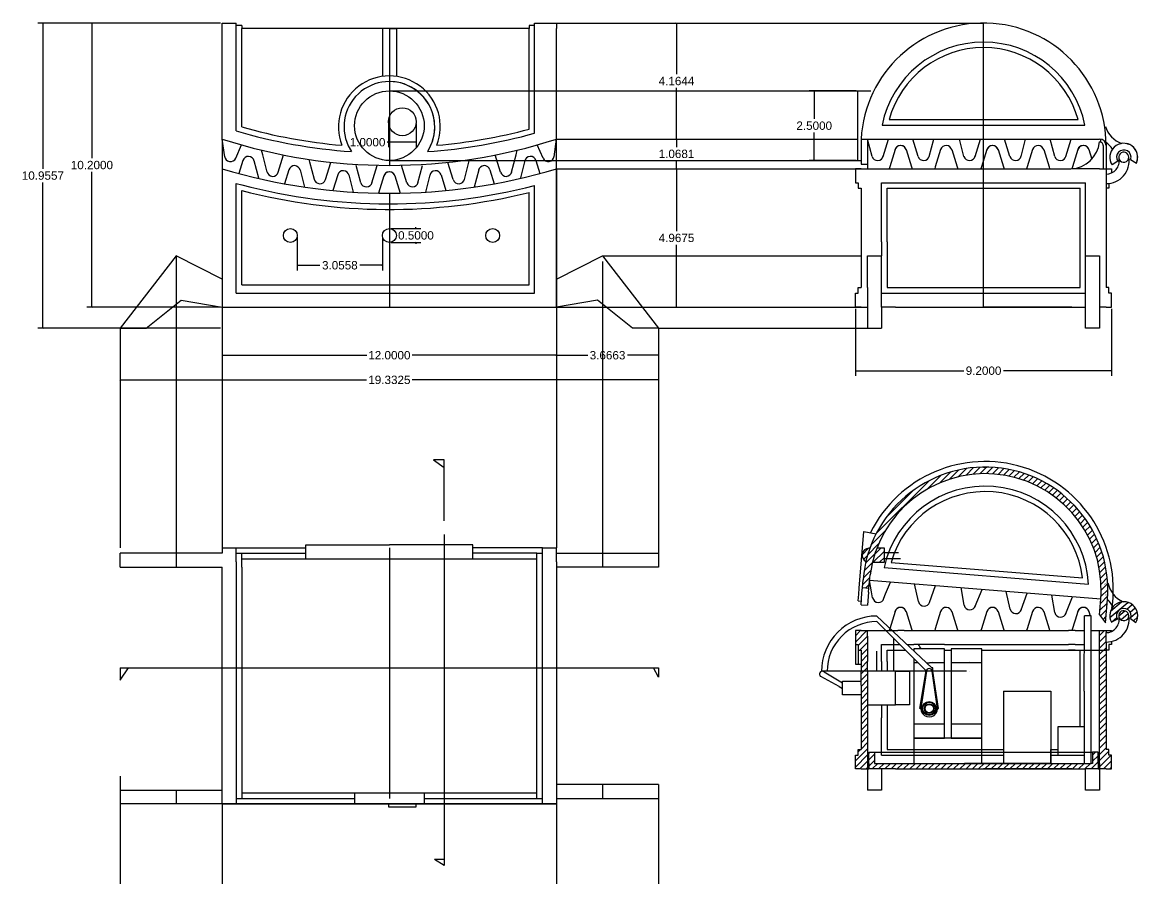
# Model space of a CAD drawing. Header units: millimetres. Extents: x 87 to 257, y -5 to 54.
# Drawn here: x 142.18 to 182.22, y 21.48 to 52.23 of the extents above; entities that cross this region are included whole.
import ezdxf

# ---------------------------------------------------------------- set-up
doc = ezdxf.new("R2010")
doc.units = ezdxf.units.MM
doc.layers.get('0').transparency = 0.1
for name, color, linetype in [('components', 10, 'Continuous'), ('Layer1', 151, 'Continuous'), ('scatola', 255, 'Continuous')]:
    doc.layers.add(name, color=color, linetype=linetype)
doc.layers.add('GND', color=251, linetype='Continuous', transparency=0.1)
doc.layers.add('sezione', color=90, linetype='Continuous', transparency=0.1)
doc.styles.get("Standard").update_dxf_attribs({"font": 'arial.ttf'})
doc.dimstyles.get("Standard").update_dxf_attribs({"dimtxt": 0.3, "dimasz": 0.05, "dimexe": 0.18, "dimexo": 0.0625, "dimgap": 0.09, "dimtad": 0, "dimtih": 1, "dimtoh": 1, "dimdec": 4, "dimzin": 0, "dimdsep": 46, "dimtxsty": 'Standard', "dimblk": 'ARCHTICK', "dimcen": 0.1, "dimadec": 0, "dimazin": 0, "dimtfac": 1, "dimtdec": 4, "dimtofl": 0, "dimtmove": 0, "dimatfit": 3, "dimldrblk": 'ARCHTICK', "dimfxl": 1, "dimtolj": 1, "dimtzin": 0, "dimarcsym": 0})

# ---------------------------------------------------------------- blocks, each defined once
blk = doc.blocks.new('_ArchTick')
at = {"color": 0, "linetype": 'ByBlock', "const_width": 0.15}
blk.add_lwpolyline([(-0.5, -0.5), (0.5, 0.5)], dxfattribs=at)
blk = doc.blocks.new('*D9')
at = {"layer": 'Defpoints', "color": 0, "transparency": 16777216}
for p in [(149.355, 42.003), (161.355, 42.003), (161.355, 40.274)]:
    blk.add_point(p, dxfattribs=at)
at = {"layer": 'GND', "color": 0, "lineweight": -2, "transparency": 16777216}
for p, q in [((149.355, 41.94), (149.355, 40.094)), ((161.355, 41.94), (161.355, 40.094)), ((149.355, 40.274), (154.541, 40.274)), ((161.355, 40.274), (156.17, 40.274))]:
    blk.add_line(p, q, dxfattribs=at)
at = {"layer": 'GND', "color": 0, "lineweight": -2, "transparency": 16777216, "xscale": 0.05, "yscale": 0.05, "zscale": 0.05, "rotation": 180}
blk.add_blockref('_ArchTick', (149.355, 40.274), dxfattribs=at)
at = {"layer": 'GND', "color": 0, "lineweight": -2, "transparency": 16777216, "xscale": 0.05, "yscale": 0.05, "zscale": 0.05}
blk.add_blockref('_ArchTick', (161.355, 40.274), dxfattribs=at)
at = {"layer": 'GND', "color": 0, "transparency": 16777216, "insert": (155.355, 40.274), "char_height": 0.3, "attachment_point": 5}
blk.add_mtext('\\A1;12.0000', dxfattribs=at)
blk = doc.blocks.new('*D10')
at = {"layer": 'Defpoints', "color": 0, "transparency": 16777216}
for p in [(145.689, 41.247), (165.021, 41.247), (165.021, 39.389)]:
    blk.add_point(p, dxfattribs=at)
at = {"layer": 'GND', "color": 0, "lineweight": -2, "transparency": 16777216}
for p, q in [((145.689, 41.185), (145.689, 39.209)), ((165.021, 41.185), (165.021, 39.209)), ((145.689, 39.389), (154.539, 39.389)), ((165.021, 39.389), (156.171, 39.389))]:
    blk.add_line(p, q, dxfattribs=at)
at = {"layer": 'GND', "color": 0, "lineweight": -2, "transparency": 16777216, "xscale": 0.05, "yscale": 0.05, "zscale": 0.05, "rotation": 180}
blk.add_blockref('_ArchTick', (145.689, 39.389), dxfattribs=at)
at = {"layer": 'GND', "color": 0, "lineweight": -2, "transparency": 16777216, "xscale": 0.05, "yscale": 0.05, "zscale": 0.05}
blk.add_blockref('_ArchTick', (165.021, 39.389), dxfattribs=at)
at = {"layer": 'GND', "color": 0, "transparency": 16777216, "insert": (155.355, 39.389), "char_height": 0.3, "attachment_point": 5}
blk.add_mtext('\\A1;19.3325', dxfattribs=at)
blk = doc.blocks.new('*D11')
at = {"layer": 'Defpoints', "color": 0, "transparency": 16777216}
for p in [(144.674, 52.203), (149.355, 52.203), (149.355, 42.003)]:
    blk.add_point(p, dxfattribs=at)
at = {"layer": 'GND', "color": 0, "lineweight": -2, "transparency": 16777216}
for p, q in [((149.293, 52.203), (144.494, 52.203)), ((144.674, 52.203), (144.674, 47.346)), ((144.674, 42.003), (144.674, 46.86)), ((149.293, 42.003), (144.494, 42.003))]:
    blk.add_line(p, q, dxfattribs=at)
at = {"layer": 'GND', "color": 0, "lineweight": -2, "transparency": 16777216, "xscale": 0.05, "yscale": 0.05, "zscale": 0.05}
for p, rotation in [((144.674, 52.203), 90), ((144.674, 42.003), 270)]:
    blk.add_blockref('_ArchTick', p, dxfattribs=dict(at, rotation=rotation))
at = {"layer": 'GND', "color": 0, "transparency": 16777216, "insert": (144.674, 47.103), "char_height": 0.3, "attachment_point": 5}
blk.add_mtext('\\A1;10.2000', dxfattribs=at)
blk = doc.blocks.new('*D12')
at = {"layer": 'Defpoints', "color": 0, "transparency": 16777216}
for p in [(142.914, 52.203), (149.355, 52.203), (149.355, 41.247)]:
    blk.add_point(p, dxfattribs=at)
at = {"layer": 'GND', "color": 0, "lineweight": -2, "transparency": 16777216}
for p, q in [((149.293, 52.203), (142.734, 52.203)), ((142.914, 52.203), (142.914, 46.968)), ((142.914, 41.247), (142.914, 46.482)), ((149.293, 41.247), (142.734, 41.247))]:
    blk.add_line(p, q, dxfattribs=at)
at = {"layer": 'GND', "color": 0, "lineweight": -2, "transparency": 16777216, "xscale": 0.05, "yscale": 0.05, "zscale": 0.05}
for p, rotation in [((142.914, 52.203), 90), ((142.914, 41.247), 270)]:
    blk.add_blockref('_ArchTick', p, dxfattribs=dict(at, rotation=rotation))
at = {"layer": 'GND', "color": 0, "transparency": 16777216, "insert": (142.914, 46.725), "char_height": 0.3, "attachment_point": 5}
blk.add_mtext('\\A1;10.9557', dxfattribs=at)
blk = doc.blocks.new('*D18')
at = {"layer": 'Defpoints', "color": 0, "transparency": 16777216}
for p in [(152.049, 44.577), (155.105, 44.577), (152.049, 43.504)]:
    blk.add_point(p, dxfattribs=at)
at = {"layer": 'GND', "color": 0, "lineweight": -2, "transparency": 16777216}
for p, q in [((152.049, 44.515), (152.049, 43.324)), ((155.105, 44.515), (155.105, 43.324)), ((152.049, 43.504), (152.864, 43.504)), ((155.105, 43.504), (154.29, 43.504))]:
    blk.add_line(p, q, dxfattribs=at)
at = {"layer": 'GND', "color": 0, "lineweight": -2, "transparency": 16777216, "xscale": 0.05, "yscale": 0.05, "zscale": 0.05, "rotation": 180}
blk.add_blockref('_ArchTick', (152.049, 43.504), dxfattribs=at)
at = {"layer": 'GND', "color": 0, "lineweight": -2, "transparency": 16777216, "xscale": 0.05, "yscale": 0.05, "zscale": 0.05}
blk.add_blockref('_ArchTick', (155.105, 43.504), dxfattribs=at)
at = {"layer": 'GND', "color": 0, "transparency": 16777216, "insert": (153.577, 43.504), "char_height": 0.3, "attachment_point": 5}
blk.add_mtext('\\A1;3.0558', dxfattribs=at)
blk = doc.blocks.new('*D19')
at = {"layer": 'Defpoints', "color": 0, "transparency": 16777216}
for p in [(155.355, 44.827), (155.355, 44.327), (156.309, 44.327)]:
    blk.add_point(p, dxfattribs=at)
at = {"layer": 'GND', "color": 0, "lineweight": -2, "transparency": 16777216}
for p, q in [((156.309, 44.827), (156.309, 44.877)), ((155.418, 44.827), (156.489, 44.827)), ((155.418, 44.327), (156.489, 44.327)), ((156.309, 44.327), (156.309, 44.277))]:
    blk.add_line(p, q, dxfattribs=at)
at = {"layer": 'GND', "color": 0, "lineweight": -2, "transparency": 16777216, "xscale": 0.05, "yscale": 0.05, "zscale": 0.05}
for p, rotation in [((156.309, 44.827), 270), ((156.309, 44.327), 90)]:
    blk.add_blockref('_ArchTick', p, dxfattribs=dict(at, rotation=rotation))
at = {"layer": 'GND', "color": 0, "transparency": 16777216, "insert": (156.309, 44.577), "char_height": 0.3, "attachment_point": 5}
blk.add_mtext('\\A1;0.5000', dxfattribs=at)
blk = doc.blocks.new('*D20')
at = {"layer": 'Defpoints', "color": 0, "transparency": 16777216}
for p in [(155.32, 48.659), (156.32, 48.659), (155.32, 47.923)]:
    blk.add_point(p, dxfattribs=at)
at = {"layer": 'GND', "color": 0, "lineweight": -2, "transparency": 16777216}
for p, q in [((155.32, 48.597), (155.32, 47.743)), ((156.32, 48.597), (156.32, 47.743)), ((155.32, 47.923), (155.27, 47.923)), ((156.32, 47.923), (155.32, 47.923))]:
    blk.add_line(p, q, dxfattribs=at)
at = {"layer": 'GND', "color": 0, "lineweight": -2, "transparency": 16777216, "xscale": 0.05, "yscale": 0.05, "zscale": 0.05, "rotation": 180}
blk.add_blockref('_ArchTick', (155.32, 47.923), dxfattribs=at)
at = {"layer": 'GND', "color": 0, "lineweight": -2, "transparency": 16777216, "xscale": 0.05, "yscale": 0.05, "zscale": 0.05}
blk.add_blockref('_ArchTick', (156.32, 47.923), dxfattribs=at)
at = {"layer": 'GND', "color": 0, "transparency": 16777216, "insert": (154.572, 47.923), "char_height": 0.3, "attachment_point": 5}
blk.add_mtext('\\A1;1.0000', dxfattribs=at)
blk = doc.blocks.new('*D26')
at = {"layer": 'Defpoints', "color": 0, "transparency": 16777216}
for p in [(161.355, 41.247), (165.021, 41.247), (161.355, 40.274)]:
    blk.add_point(p, dxfattribs=at)
at = {"layer": 'GND', "color": 0, "lineweight": -2, "transparency": 16777216}
for p, q in [((161.355, 41.185), (161.355, 40.094)), ((165.021, 41.185), (165.021, 40.094)), ((161.355, 40.274), (162.476, 40.274)), ((165.021, 40.274), (163.901, 40.274))]:
    blk.add_line(p, q, dxfattribs=at)
at = {"layer": 'GND', "color": 0, "lineweight": -2, "transparency": 16777216, "xscale": 0.05, "yscale": 0.05, "zscale": 0.05, "rotation": 180}
blk.add_blockref('_ArchTick', (161.355, 40.274), dxfattribs=at)
at = {"layer": 'GND', "color": 0, "lineweight": -2, "transparency": 16777216, "xscale": 0.05, "yscale": 0.05, "zscale": 0.05}
blk.add_blockref('_ArchTick', (165.021, 40.274), dxfattribs=at)
at = {"layer": 'GND', "color": 0, "transparency": 16777216, "insert": (163.188, 40.274), "char_height": 0.3, "attachment_point": 5}
blk.add_mtext('\\A1;3.6663', dxfattribs=at)
blk = doc.blocks.new('*D27')
at = {"layer": 'Defpoints', "color": 0, "transparency": 16777216}
for p in [(172.089, 42.003), (181.289, 42.003), (181.289, 39.719)]:
    blk.add_point(p, dxfattribs=at)
at = {"layer": 'GND', "color": 0, "lineweight": -2, "transparency": 16777216}
for p, q in [((172.089, 41.94), (172.089, 39.539)), ((181.289, 41.94), (181.289, 39.539)), ((172.089, 39.719), (175.977, 39.719)), ((181.289, 39.719), (177.401, 39.719))]:
    blk.add_line(p, q, dxfattribs=at)
at = {"layer": 'GND', "color": 0, "lineweight": -2, "transparency": 16777216, "xscale": 0.05, "yscale": 0.05, "zscale": 0.05, "rotation": 180}
blk.add_blockref('_ArchTick', (172.089, 39.719), dxfattribs=at)
at = {"layer": 'GND', "color": 0, "lineweight": -2, "transparency": 16777216, "xscale": 0.05, "yscale": 0.05, "zscale": 0.05}
blk.add_blockref('_ArchTick', (181.289, 39.719), dxfattribs=at)
at = {"layer": 'GND', "color": 0, "transparency": 16777216, "insert": (176.689, 39.719), "char_height": 0.3, "attachment_point": 5}
blk.add_mtext('\\A1;9.2000', dxfattribs=at)
blk = doc.blocks.new('*D37')
at = {"layer": 'Defpoints', "color": 0, "transparency": 16777216}
for p in [(161.355, 46.97), (165.664, 46.97), (161.355, 42.003)]:
    blk.add_point(p, dxfattribs=at)
at = {"layer": 'GND', "color": 0, "lineweight": -2, "transparency": 16777216}
for p, q in [((161.418, 46.97), (165.844, 46.97)), ((165.664, 46.97), (165.664, 44.73)), ((165.664, 42.003), (165.664, 44.243)), ((161.418, 42.003), (165.844, 42.003))]:
    blk.add_line(p, q, dxfattribs=at)
at = {"layer": 'GND', "color": 0, "lineweight": -2, "transparency": 16777216, "xscale": 0.05, "yscale": 0.05, "zscale": 0.05}
for p, rotation in [((165.664, 46.97), 90), ((165.664, 42.003), 270)]:
    blk.add_blockref('_ArchTick', p, dxfattribs=dict(at, rotation=rotation))
at = {"layer": 'GND', "color": 0, "transparency": 16777216, "insert": (165.664, 44.487), "char_height": 0.3, "attachment_point": 5}
blk.add_mtext('\\A1;4.9675', dxfattribs=at)
blk = doc.blocks.new('*D38')
at = {"layer": 'Defpoints', "color": 0, "transparency": 16777216}
for p in [(161.355, 48.038), (165.664, 48.038), (161.355, 46.97)]:
    blk.add_point(p, dxfattribs=at)
at = {"layer": 'GND', "color": 0, "lineweight": -2, "transparency": 16777216}
for p, q in [((161.418, 48.038), (165.844, 48.038)), ((165.664, 48.038), (165.664, 47.748)), ((165.664, 46.97), (165.664, 47.261)), ((161.418, 46.97), (165.844, 46.97))]:
    blk.add_line(p, q, dxfattribs=at)
at = {"layer": 'GND', "color": 0, "lineweight": -2, "transparency": 16777216, "xscale": 0.05, "yscale": 0.05, "zscale": 0.05}
for p, rotation in [((165.664, 48.038), 90), ((165.664, 46.97), 270)]:
    blk.add_blockref('_ArchTick', p, dxfattribs=dict(at, rotation=rotation))
at = {"layer": 'GND', "color": 0, "transparency": 16777216, "insert": (165.664, 47.504), "char_height": 0.3, "attachment_point": 5}
blk.add_mtext('\\A1;1.0681', dxfattribs=at)
blk = doc.blocks.new('*D39')
at = {"layer": 'Defpoints', "color": 0, "transparency": 16777216}
for p in [(161.355, 52.203), (165.664, 52.203), (161.355, 48.038)]:
    blk.add_point(p, dxfattribs=at)
at = {"layer": 'GND', "color": 0, "lineweight": -2, "transparency": 16777216}
for p, q in [((161.418, 52.203), (165.844, 52.203)), ((165.664, 52.203), (165.664, 50.364)), ((165.664, 48.038), (165.664, 49.877)), ((161.418, 48.038), (165.844, 48.038))]:
    blk.add_line(p, q, dxfattribs=at)
at = {"layer": 'GND', "color": 0, "lineweight": -2, "transparency": 16777216, "xscale": 0.05, "yscale": 0.05, "zscale": 0.05}
for p, rotation in [((165.664, 52.203), 90), ((165.664, 48.038), 270)]:
    blk.add_blockref('_ArchTick', p, dxfattribs=dict(at, rotation=rotation))
at = {"layer": 'GND', "color": 0, "transparency": 16777216, "insert": (165.664, 50.121), "char_height": 0.3, "attachment_point": 5}
blk.add_mtext('\\A1;4.1644', dxfattribs=at)
blk = doc.blocks.new('*D40')
at = {"layer": 'Defpoints', "color": 0, "transparency": 16777216}
for p in [(172.177, 49.767), (170.609, 47.267), (172.177, 47.267)]:
    blk.add_point(p, dxfattribs=at)
at = {"layer": 'GND', "color": 0, "lineweight": -2, "transparency": 16777216}
for p, q in [((172.114, 49.767), (170.429, 49.767)), ((170.609, 49.767), (170.609, 48.76)), ((170.609, 47.267), (170.609, 48.274)), ((172.114, 47.267), (170.429, 47.267))]:
    blk.add_line(p, q, dxfattribs=at)
at = {"layer": 'GND', "color": 0, "lineweight": -2, "transparency": 16777216, "xscale": 0.05, "yscale": 0.05, "zscale": 0.05}
for p, rotation in [((170.609, 49.767), 90), ((170.609, 47.267), 270)]:
    blk.add_blockref('_ArchTick', p, dxfattribs=dict(at, rotation=rotation))
at = {"layer": 'GND', "color": 0, "transparency": 16777216, "insert": (170.609, 48.517), "char_height": 0.3, "attachment_point": 5}
blk.add_mtext('\\A1;2.5000', dxfattribs=at)

msp = doc.modelspace()

# ---------------------------------------------------------------- hatches: boundary and pattern name
at = {"layer": 'components'}
h = msp.add_hatch(dxfattribs=at)
h.set_pattern_fill('ANSI31', color=256, scale=0.05)
h.set_pattern_definition([(45, (-13.8261, 0.07317), (-0.1122532, 0.1122532), [])])
edge = h.paths.add_edge_path()
edge.add_arc((176.74837, 31.85948), 4.16441, 159.13459, 166.343007)
edge.add_line((172.7017, 32.84273), (173.12666, 32.84273))
edge.add_line((173.12666, 32.84273), (173.12666, 33.34273))
edge.add_line((173.12666, 33.34273), (172.85706, 33.34273))
edge = h.paths.add_edge_path()
edge.add_arc((176.74837, 31.85948), 4.4, 160.29953, 166.746402)
edge.add_arc((172.57556, 33.09273), 0.25, 90, 243.897672, ccw=False)
edge.add_line((172.57556, 33.34273), (172.60591, 33.34273))
at = {"layer": 'sezione'}
h = msp.add_hatch(dxfattribs=at)
h.set_pattern_fill('ANSI31', color=256, scale=0.05)
h.paths.add_polyline_path([(180.91051, 31.72228), (180.89912, 31.52255), (180.85279, 30.95183), (181.06595, 30.66587), (181.13394, 31.50349, 1), (172.36279, 32.21547), (172.34006, 31.93547), (172.57488, 31.91641), (172.59945, 32.18568), (172.59761, 32.19641), (172.60041, 32.19618), (172.61858, 32.39537, -0.95307372)])
h = msp.add_hatch(dxfattribs=at)
h.set_pattern_fill('ANSI31', color=256, scale=0.05, angle=-4.640726)
h.set_pattern_definition([(40.35927, (-1.90617, 14.80416), (-0.10280308, 0.12096731), [])])
h.paths.add_polyline_path([(181.93259, 31.37748, -0.01966251), (181.86767, 31.40206, 0.66979759), (181.28408, 30.68474), (181.44217, 30.76922), (181.49497, 30.79814, -1.59693894), (181.96321, 30.82118), (182.15763, 30.67524, 0.44012966)])
h.paths.add_polyline_path([(181.55505, 30.85983, 0.80054341), (181.90291, 30.90873, 1.24915149)], flags=17)
h = msp.add_hatch(dxfattribs=at)
h.set_pattern_fill('ANSI31', color=256, scale=0.05)
h.paths.add_polyline_path([(172.52453, 25.61829), (172.52453, 28.42623), (172.52453, 28.92623), (172.52453, 29.27623), (172.52453, 30.18765), (172.52453, 30.38583), (172.28893, 30.38583), (172.08893, 30.38583), (172.08893, 29.88583), (172.18893, 29.88583), (172.18893, 29.68583), (172.28893, 29.68583), (172.28893, 28.92623), (172.28893, 28.42623), (172.28893, 27.25897), (172.28893, 26.11829), (172.18893, 26.11829), (172.18893, 25.91829), (172.08893, 25.91829), (172.08893, 25.41829), (172.28893, 25.41829), (172.52453, 25.41829)])
h.paths.add_polyline_path([(180.80334, 25.61829), (180.80334, 26.01829), (180.60334, 26.01829), (180.60334, 25.61829), (180.55334, 25.61829), (172.82453, 25.61829), (172.77453, 25.61829), (172.77453, 26.01829), (172.57453, 26.01829), (172.57453, 25.61829), (172.57453, 25.41829), (173.02453, 25.41829), (173.52453, 25.41829), (179.85334, 25.41829), (180.35334, 25.41829), (180.80334, 25.41829)])
h.paths.add_polyline_path([(181.28893, 25.91829), (181.18893, 25.91829), (181.18893, 26.11829), (181.08893, 26.11829), (181.08893, 29.9762), (181.08893, 30.31377), (181.08893, 30.38583), (180.85334, 30.38583), (180.85334, 30.18765), (180.85334, 25.61829), (180.85334, 25.41829), (181.05334, 25.41829), (181.08893, 25.41829), (181.28893, 25.41829)])

# ---------------------------------------------------------------- linework, layer by layer
for p, q in [((149.3552, 52.00282), (149.3552, 52.20282)), ((149.3552, 52.20282), (149.8552, 52.20282)), ((149.8552, 52.00282), (149.8552, 52.20282)), ((150.0552, 52.12033), (149.8552, 52.12033)), ((150.0552, 52.12033), (150.0552, 52.00282)), ((160.56943, 52.12033), (160.36943, 52.12033)), ((160.36943, 52.12033), (160.36943, 52.00282)), ((160.56943, 52.00282), (160.56943, 52.20282)), ((160.56943, 52.20282), (161.3552, 52.20282)), ((161.3552, 52.20282), (161.3552, 52.00282)), ((176.68893, 42.00282), (176.68893, 52.20282)), ((149.3552, 48.03842), (149.3552, 52.00282)), ((149.8552, 51.20227), (149.8552, 52.00282)), ((150.0552, 51.00227), (150.0552, 52.00282)), ((155.1052, 52.00282), (155.1052, 50.28635)), ((155.3552, 52.00282), (155.3552, 47.09246)), ((155.3552, 52.00282), (155.4552, 52.00282)), ((155.3552, 52.00282), (155.6052, 52.00282)), ((155.6052, 52.00282), (155.6052, 50.28635)), ((160.36943, 48.39408), (160.36943, 52.00282)), ((160.56943, 48.24843), (160.56943, 52.00282)), ((149.8552, 48.33008), (149.8552, 51.20227)), ((150.0552, 48.47244), (150.0552, 51.00227)), ((172.17691, 47.26716), (172.17691, 49.76716)), ((173.04704, 48.53842), (180.33083, 48.53842)), ((173.29597, 48.73842), (180.08189, 48.73842)), ((149.3552, 48.03842), (149.3552, 46.58991)), ((149.44151, 47.40144), (149.3552, 48.03842)), ((149.83882, 47.35515), (150.0483, 47.82843)), ((153.87459, 47.79471), (153.98931, 47.58631)), ((156.83581, 47.79471), (156.72109, 47.58631)), ((160.87158, 47.35515), (160.6621, 47.82843)), ((161.26889, 47.40144), (161.3552, 48.03842)), ((161.3552, 46.58991), (161.3552, 48.03842)), ((171.68893, 48.03842), (172.17691, 48.03842)), ((172.28893, 48.03842), (172.28893, 47.13842)), ((172.28893, 48.03842), (180.85334, 48.03842)), ((172.52453, 48.03842), (172.52453, 46.97036)), ((172.68396, 47.41571), (172.52453, 48.03842)), ((173.08396, 47.41571), (173.27594, 48.03474)), ((173.51134, 47.65858), (173.31936, 47.03955)), ((173.91134, 47.65858), (174.10332, 47.03955)), ((174.33871, 47.41571), (174.14673, 48.03474)), ((174.73871, 47.41571), (174.89815, 48.03842)), ((175.14865, 47.65858), (174.95667, 47.03955)), ((175.54865, 47.65858), (175.74063, 47.03955)), ((175.98313, 47.41571), (175.82369, 48.03842)), ((176.38313, 47.41571), (176.57511, 48.03474)), ((176.8105, 47.65858), (176.61852, 47.03955)), ((177.2105, 47.65858), (177.40248, 47.03955)), ((177.63788, 47.41571), (177.4459, 48.03474)), ((178.03788, 47.41571), (178.19732, 48.03842)), ((178.44782, 47.65858), (178.25584, 47.03955)), ((178.84782, 47.65858), (179.0398, 47.03955)), ((179.24542, 47.41571), (179.08598, 48.03842)), ((179.64542, 47.41571), (179.8374, 48.03474)), ((180.07279, 47.65858), (179.88082, 47.03955)), ((180.47279, 47.65858), (180.57732, 47.32155)), ((150.09235, 47.26644), (149.9483, 46.80197)), ((150.49235, 47.26644), (150.65179, 46.64373)), ((150.80682, 47.46935), (150.7629, 47.64088)), ((150.96626, 46.84664), (150.80682, 47.46935)), ((151.36626, 46.84664), (151.55824, 47.46567)), ((152.50125, 47.20462), (152.47522, 47.30629)), ((158.20914, 47.20462), (158.23517, 47.30629)), ((159.34413, 46.84664), (159.15216, 47.46567)), ((159.74413, 46.84664), (159.90357, 47.46935)), ((159.90357, 47.46935), (159.94749, 47.64088)), ((160.21805, 47.26644), (160.05861, 46.64373)), ((160.61805, 47.26644), (160.76209, 46.80197)), ((151.74618, 46.93647), (151.58978, 46.43217)), ((152.14618, 46.93647), (152.30561, 46.31376)), ((152.66069, 46.58191), (152.50125, 47.20462)), ((153.06069, 46.58191), (153.25267, 47.20094)), ((154.32782, 46.46975), (154.16839, 47.09246)), ((154.72782, 46.46975), (154.9198, 47.08878)), ((155.98257, 46.46975), (155.79059, 47.08878)), ((156.38257, 46.46975), (156.54201, 47.09246)), ((157.6497, 46.58191), (157.45773, 47.20094)), ((158.0497, 46.58191), (158.20914, 47.20462)), ((158.56422, 46.93647), (158.40478, 46.31376)), ((158.96422, 46.93647), (159.12062, 46.43217)), ((171.68893, 46.97036), (172.52453, 46.97036)), ((172.28893, 47.13842), (172.52453, 47.13842)), ((172.52453, 46.97036), (179.82703, 46.97036)), ((173.31936, 47.03955), (173.2979, 46.97036)), ((174.10332, 47.03955), (174.12477, 46.97036)), ((174.95667, 47.03955), (174.93522, 46.97036)), ((175.74063, 47.03955), (175.76209, 46.97036)), ((176.61852, 47.03955), (176.59707, 46.97036)), ((177.40248, 47.03955), (177.42394, 46.97036)), ((178.25584, 47.03955), (178.23438, 46.97036)), ((179.0398, 47.03955), (179.06125, 46.97036)), ((179.88082, 47.03955), (179.85992, 46.97218)), ((180.85334, 46.97218), (179.85992, 46.97218)), ((180.85334, 46.97218), (181.05334, 46.97218)), ((149.3552, 46.58991), (149.3552, 46.38991)), ((153.50137, 46.75277), (153.32643, 46.18868)), ((153.90137, 46.75277), (154.06081, 46.13006)), ((155.1552, 46.71262), (154.96322, 46.09359)), ((155.5552, 46.71262), (155.74718, 46.09359)), ((156.80902, 46.75277), (156.64959, 46.13006)), ((157.20902, 46.75277), (157.38396, 46.18868)), ((173.02453, 44.3435), (173.02453, 46.47036)), ((173.02453, 46.47036), (180.35334, 46.47036)), ((180.35334, 46.27036), (180.35334, 46.47036)), ((149.8552, 46.2467), (149.8552, 46.4467)), ((149.8552, 46.4467), (150.0552, 46.39316)), ((149.8552, 42.50282), (149.8552, 46.2467)), ((150.0552, 42.80282), (150.0552, 46.19316)), ((155.3552, 46.08991), (155.3552, 42.00282)), ((160.36943, 42.80282), (160.36943, 46.12034)), ((160.56943, 46.17086), (160.56943, 46.37086)), ((160.56943, 42.50282), (160.56943, 46.17086)), ((172.28893, 46.27036), (172.28893, 43.8435)), ((173.22453, 44.3435), (173.22453, 46.27036)), ((173.22453, 46.27036), (180.15334, 46.27036)), ((180.15334, 42.70282), (180.15334, 46.27036)), ((180.35334, 42.00282), (180.35334, 46.27036)), ((173.02453, 44.3435), (173.02453, 43.8435)), ((173.22453, 44.3435), (173.22453, 42.70282)), ((147.70187, 43.8435), (145.68894, 41.24709)), ((149.3552, 43.00282), (147.70187, 43.8435)), ((161.3552, 43.00282), (163.00852, 43.8435)), ((163.00852, 43.8435), (165.02146, 41.24709)), ((172.28893, 43.8435), (172.28893, 42.70282)), ((172.52453, 42.70282), (172.52453, 43.8435)), ((172.52453, 43.8435), (173.02453, 43.8435)), ((173.02453, 42.00282), (173.02453, 43.8435)), ((180.35334, 41.24709), (180.35334, 43.8435)), ((180.35334, 43.8435), (180.85334, 43.8435)), ((180.85334, 43.8435), (180.85334, 41.24709)), ((180.85334, 43.8435), (180.85334, 42.00282)), ((149.8552, 42.50282), (160.56943, 42.50282)), ((150.0552, 42.80282), (160.36943, 42.80282)), ((172.52453, 42.70282), (172.52453, 41.24709)), ((172.52453, 42.70282), (172.52453, 42.00282)), ((173.02453, 42.50282), (180.35334, 42.50282)), ((173.22453, 42.70282), (180.15334, 42.70282)), ((146.62221, 41.24709), (147.88487, 42.25274)), ((147.88487, 42.25274), (149.3552, 42.00282)), ((162.82553, 42.25274), (161.3552, 42.00282)), ((164.08819, 41.24709), (162.82553, 42.25274)), ((171.68893, 42.00282), (172.52453, 42.00282)), ((173.02453, 42.00282), (173.02453, 41.24709)), ((173.52453, 42.00282), (173.02453, 42.00282)), ((173.52453, 42.00282), (179.85334, 42.00282)), ((179.85334, 42.00282), (176.68893, 42.00282)), ((179.85334, 42.00282), (180.35334, 42.00282)), ((181.05334, 42.00282), (180.85334, 42.00282)), ((180.85334, 42.00282), (180.85334, 42.00282)), ((145.68894, 41.24709), (146.62221, 41.24709)), ((165.02146, 41.24709), (164.08819, 41.24709)), ((180.85334, 41.24709), (180.35334, 41.24709)), ((149.3552, 33.36256), (149.8552, 33.36256)), ((149.8552, 33.36256), (152.3552, 33.36256)), ((152.3552, 32.96256), (152.3552, 33.46256)), ((152.3552, 33.46256), (155.3552, 33.46256)), ((158.3552, 33.46256), (155.3552, 33.46256)), ((155.3552, 33.36256), (155.3552, 24.36256)), ((158.3552, 32.96256), (158.3552, 33.46256)), ((160.8552, 33.36256), (158.3552, 33.36256)), ((160.8552, 33.36256), (161.3552, 33.36256)), ((149.3552, 33.16256), (145.68894, 33.16256)), ((149.8552, 33.16256), (150.0552, 33.16256)), ((149.8552, 32.86256), (149.8552, 24.16256)), ((150.0552, 33.16256), (152.3552, 33.16256)), ((150.0552, 32.96256), (160.6552, 32.96256)), ((152.3552, 32.96256), (158.3552, 32.96256)), ((160.6552, 33.16256), (158.3552, 33.16256)), ((160.6552, 33.16256), (160.8552, 33.16256)), ((160.8552, 24.16256), (160.8552, 32.86256)), ((161.3552, 33.16256), (165.02146, 33.16256)), ((161.3552, 32.86256), (161.3552, 24.16256)), ((165.02146, 33.16256), (165.02146, 32.66256)), ((165.02146, 33.16256), (165.02146, 32.66256)), ((145.68894, 32.66256), (149.3552, 32.66256)), ((149.3552, 24.16256), (149.3552, 32.66256)), ((150.0552, 32.66256), (150.0552, 24.36256)), ((160.6552, 24.36256), (160.6552, 32.66256)), ((165.02146, 32.66256), (161.3552, 32.66256)), ((172.85559, 31.43603), (172.85559, 31.43603)), ((145.68894, 25.16256), (145.68894, 24.66256)), ((165.02146, 24.86256), (161.3552, 24.86256)), ((145.68894, 24.66256), (149.3552, 24.66256)), ((147.70187, 24.66256), (147.70187, 24.16256)), ((150.0552, 24.56256), (160.6552, 24.56256)), ((154.10594, 24.56256), (154.10594, 24.16256)), ((156.60445, 24.56256), (156.60445, 24.16256)), ((149.3552, 24.16256), (145.68894, 24.16256)), ((161.3552, 24.16256), (149.3552, 24.16256)), ((149.8552, 24.36256), (154.10594, 24.36256)), ((155.31961, 24.16256), (155.31961, 24.06256)), ((155.31961, 24.06256), (156.31961, 24.06256)), ((156.31961, 24.06256), (156.31961, 24.16256)), ((156.60445, 24.36256), (160.6552, 24.36256)), ((160.6552, 24.36256), (160.8552, 24.36256)), ((161.3552, 24.36256), (165.02146, 24.36256))]:
    msp.add_line(p, q)
for points in [[(160.36943, 52.00282), (150.0552, 52.00282)], [(161.3552, 48.03842), (161.3552, 52.00282)], [(149.3552, 42.00282), (161.3552, 42.00282), (161.3552, 46.58991)], [(149.3552, 46.58991), (149.3552, 42.00282)]]:
    msp.add_lwpolyline(points)
for centre, radius, start, end in [((176.68893, 47.80282), 4.4, 0, 176.930689), ((176.68893, 47.80282), 3.71544, 11.419032, 168.580968), ((176.68893, 47.80282), 3.51959, 15.415955, 164.584045), ((155.3552, 48.47401), 1.82951, 338.825827, 201.174173), ((155.3552, 48.47401), 1.629, 335.354416, 204.645584), ((155.3552, 48.47401), 1.629, 335.354416, 90), ((155.3552, 67.23966), 19.50124, 254.229927, 264.981287), ((155.3552, 67.03966), 19.50124, 253.6184, 265.983652), ((155.3552, 67.03966), 19.50124, 274.016348, 285.50839), ((155.3552, 67.23966), 19.50124, 275.018713, 284.899462), ((155.3552, 66.59369), 19.50124, 252.080963, 287.919037), ((173.71134, 47.59754), 0.20911, 16.971963, 168.248988), ((173.71134, 47.59754), 0.20911, 11.751012, 163.028037), ((175.34865, 47.59754), 0.20911, 11.751012, 163.028037), ((177.0105, 47.59754), 0.20911, 16.971963, 168.248988), ((177.0105, 47.59754), 0.20911, 11.751012, 163.028037), ((178.64782, 47.59754), 0.20911, 11.751012, 163.028037), ((179.78444, 48.03842), 1.0689, 272.283724, 354.325006), ((180.27279, 47.59754), 0.20911, 16.971963, 168.248988), ((180.27279, 47.59754), 0.20911, 11.751012, 163.028037), ((149.64723, 47.43893), 0.20911, 185.105965, 336.38299), ((150.29235, 47.2054), 0.20911, 11.751012, 163.028037), ((160.41805, 47.2054), 0.20911, 16.971963, 168.248988), ((161.06317, 47.43893), 0.20911, 203.61701, 354.894035), ((172.88396, 47.47675), 0.20911, 196.971963, 348.248988), ((174.53871, 47.47675), 0.20911, 196.971963, 348.248988), ((176.18313, 47.47675), 0.20911, 196.971963, 348.248988), ((177.83788, 47.47675), 0.20911, 196.971963, 348.248988), ((179.44542, 47.47675), 0.20911, 196.971963, 348.248988), ((155.3552, 66.97415), 20.88424, 253.30374, 286.69626), ((151.16626, 46.90768), 0.20911, 191.751012, 343.028037), ((151.94618, 46.87543), 0.20911, 11.751012, 163.028037), ((153.70137, 46.69173), 0.20911, 11.751012, 163.028037), ((155.3552, 46.65158), 0.20911, 16.971963, 168.248988), ((155.3552, 46.65158), 0.20911, 11.751012, 163.028037), ((157.00902, 46.69173), 0.20911, 16.971963, 168.248988), ((158.76422, 46.87543), 0.20911, 16.971963, 168.248988), ((159.54413, 46.90768), 0.20911, 196.971963, 348.248988), ((152.86069, 46.64295), 0.20911, 191.751012, 343.028037), ((154.52782, 46.53079), 0.20911, 196.971963, 348.248988), ((156.18257, 46.53079), 0.20911, 196.971963, 348.248988), ((157.8497, 46.64295), 0.20911, 196.971963, 348.248988), ((155.3552, 66.59369), 20.88424, 255.298699, 284.458164), ((155.3552, 66.39369), 20.88424, 255.298699, 283.892231), ((172.85559, 29.2774), 1.98296, 0.005233, 0.005789), ((174.18854, 29.2774), 1.98296, 0.005233, 0.005789)]:
    msp.add_arc(centre, radius, start, end)
at = {"layer": 'components'}
for p, q in [((172.60591, 33.34273), (172.57556, 33.34273)), ((173.12666, 33.34273), (172.85706, 33.34273)), ((173.12666, 32.84273), (173.12666, 33.34273)), ((172.7017, 32.84273), (173.12666, 32.84273)), ((173.12666, 33.18613), (173.63694, 33.18613)), ((173.12666, 32.97549), (173.7127, 32.97549)), ((180.30617, 28.21829), (180.3096, 30.91829)), ((180.55334, 30.91829), (180.3096, 30.91829)), ((180.55334, 25.61829), (180.55334, 30.91829)), ((170.96076, 28.90497), (171.62453, 28.5099)), ((173.02453, 28.92623), (172.52453, 28.92623)), ((173.52453, 28.92623), (173.02453, 28.92623)), ((173.52453, 27.72623), (173.52453, 28.92623)), ((173.52453, 28.92623), (174.02453, 28.92623)), ((174.02453, 28.92623), (174.02453, 27.72623)), ((174.33848, 29.22758), (174.18854, 29.22758)), ((174.63854, 28.92758), (174.43854, 27.58779)), ((174.64254, 29.22758), (174.74257, 29.22758)), ((175.28854, 29.22758), (174.74257, 29.22758)), ((175.03854, 27.58779), (174.83854, 28.92758)), ((175.86174, 29.22758), (175.5215, 29.22758)), ((176.07553, 29.22758), (175.86174, 29.22758)), ((175.9715, 28.92758), (175.9715, 28.92757)), ((176.6215, 29.22758), (176.07553, 29.22758)), ((171.50506, 28.37623), (170.84233, 28.74416)), ((171.62453, 28.07623), (171.62453, 28.57623)), ((171.62453, 28.57623), (172.28893, 28.57623)), ((171.62453, 28.47623), (171.62453, 28.47623)), ((171.50506, 28.37623), (171.62453, 28.3099)), ((172.28893, 28.07623), (171.62453, 28.07623)), ((172.52453, 28.42623), (172.52453, 28.07623)), ((177.39968, 28.21829), (179.09968, 28.21829)), ((177.39968, 28.21829), (177.39968, 25.61829)), ((179.09968, 28.21829), (179.09968, 25.61829)), ((180.30617, 28.21829), (180.30617, 25.61829)), ((172.52453, 27.72623), (173.52453, 27.72623)), ((174.02453, 27.72623), (173.52453, 27.72623)), ((175.28854, 27.02758), (174.18854, 27.02758)), ((176.6215, 27.02758), (175.5215, 27.02758)), ((179.35334, 26.93279), (179.35334, 25.89768)), ((180.3096, 26.93279), (179.35334, 26.93279)), ((179.10312, 25.61829), (179.10312, 26.11829)), ((180.3096, 25.89768), (179.35334, 25.89768)), ((178.60617, 25.61829), (176.00617, 25.61829)), ((179.09968, 25.61829), (177.39968, 25.61829)), ((180.44254, 25.61829), (180.55334, 25.61829))]:
    msp.add_line(p, q, dxfattribs=at)
for points in [[(175.28854, 26.52758), (175.28854, 29.72758), (174.18854, 29.72758), (174.18854, 29.65513)], [(176.6215, 26.52758), (176.6215, 29.72758), (175.5215, 29.72758), (175.5215, 26.52758), (176.6215, 26.52758)], [(174.18854, 29.37751), (174.18854, 26.52758), (175.28854, 26.52758)]]:
    msp.add_lwpolyline(points, dxfattribs=at)
for centre, radius in [((151.79938, 44.5772), 0.25), ((155.3552, 44.5772), 0.25), ((159.06508, 44.5772), 0.25), ((174.73854, 27.58779), 0.25), ((174.73854, 27.58779), 0.175)]:
    msp.add_circle(centre, radius, dxfattribs=at)
for centre, radius, start, end in [((172.57556, 33.09273), 0.25, 90, 243.897672), ((170.89723, 28.82775), 0.1, 94.791956, 245.221565), ((170.89723, 28.82775), 0.1, 50.557425, 85.208044), ((174.73854, 28.92758), 0.1, 0, 180), ((176.0715, 28.92758), 0.1, 0, 0.005511), ((174.73854, 27.58779), 0.3, 163.019398, 16.980602)]:
    msp.add_arc(centre, radius, start, end, dxfattribs=at)
at = {"layer": 'GND'}
for p, q in [((161.3552, 46.97036), (161.3552, 42.00282)), ((161.3552, 42.00282), (161.3552, 46.97036))]:
    msp.add_line(p, q, dxfattribs=at)
at = {"layer": 'Layer1'}
for p, q in [((161.3552, 52.20282), (171.68893, 52.20282)), ((171.68893, 52.20282), (176.68893, 52.20282)), ((155.3552, 49.76716), (172.64277, 49.76716)), ((161.3552, 48.03842), (171.68893, 48.03842)), ((155.3552, 47.26716), (172.28893, 47.26716)), ((161.3552, 46.97036), (171.68893, 46.97036)), ((147.70187, 43.8435), (147.70187, 33.16256)), ((163.00852, 43.8435), (172.28893, 43.8435)), ((163.00852, 43.6435), (163.00852, 32.66256)), ((149.3552, 42.00282), (149.3552, 33.36256)), ((161.3552, 42.00282), (171.68893, 42.00282)), ((161.3552, 42.00282), (161.3552, 33.36256)), ((145.68894, 41.24709), (145.68894, 33.36256)), ((165.02146, 41.24709), (173.02453, 41.24709)), ((165.02146, 41.24709), (165.02146, 33.36256)), ((165.02146, 41.24709), (165.02146, 33.36256)), ((165.02146, 24.86256), (165.02146, 16.08671)), ((145.68894, 24.66256), (145.68894, 16.08671)), ((149.3552, 24.16256), (161.3552, 24.16256)), ((149.3552, 24.16256), (149.3552, 15.58671)), ((161.3552, 24.16256), (161.3552, 15.58671))]:
    msp.add_line(p, q, dxfattribs=at)
at = {"layer": 'scatola'}
for p, q in [((180.88893, 48.03842), (180.88893, 47.92786)), ((180.98334, 47.80282), (180.98334, 46.97218)), ((181.08893, 47.91426), (181.08893, 42.70282)), ((181.7235, 47.38667), (181.7235, 47.38667)), ((181.97093, 47.30502), (182.1769, 47.1759)), ((172.28893, 46.97036), (172.08893, 46.97036)), ((172.08893, 46.97036), (172.08893, 46.47036)), ((181.05334, 46.97218), (181.05334, 46.97218)), ((181.05334, 46.97218), (181.08893, 46.97218)), ((181.08893, 46.97036), (181.28893, 46.97036)), ((181.28893, 46.97036), (181.28893, 46.8217)), ((181.50627, 47.24279), (181.30563, 47.1121)), ((172.08893, 46.47036), (172.18893, 46.47036)), ((172.18893, 46.47036), (172.18893, 46.27036)), ((172.18893, 46.27036), (172.28893, 46.27036)), ((181.18893, 46.27036), (181.08893, 46.27036)), ((181.18893, 46.4436), (181.18893, 46.27036)), ((172.08893, 42.00282), (172.08893, 42.50282)), ((172.08893, 42.50282), (172.18893, 42.50282)), ((172.18893, 42.50282), (172.18893, 42.70282)), ((172.18893, 42.70282), (172.28893, 42.70282)), ((181.18893, 42.70282), (181.08893, 42.70282)), ((181.18893, 42.50282), (181.18893, 42.70282)), ((181.28893, 42.50282), (181.18893, 42.50282)), ((181.28893, 42.00282), (181.28893, 42.50282)), ((172.28893, 42.00282), (172.08893, 42.00282)), ((181.08893, 42.00282), (181.05334, 42.00282)), ((181.08893, 42.00282), (181.28893, 42.00282)), ((181.08893, 42.00282), (181.28893, 42.00282)), ((176.68893, 36.25908), (176.8078, 36.25908)), ((172.22579, 31.91227), (172.39101, 33.94761)), ((172.39101, 33.94761), (172.83314, 33.86721)), ((149.3552, 33.36256), (149.3552, 33.16256)), ((149.8552, 33.16256), (149.8552, 33.36256)), ((160.8552, 32.86256), (160.8552, 33.36256)), ((161.3552, 32.86256), (161.3552, 33.36256)), ((165.02146, 33.36256), (165.02146, 33.16256)), ((145.68894, 32.66256), (145.68894, 33.16256)), ((147.70187, 33.16256), (147.70187, 32.66256)), ((149.8552, 32.86256), (149.8552, 33.16256)), ((150.0552, 32.96256), (150.0552, 33.16256)), ((150.0552, 32.66256), (150.0552, 32.96256)), ((160.6552, 32.66256), (160.6552, 33.16256)), ((173.11925, 32.65571), (180.45839, 32.05997)), ((173.36703, 32.83626), (180.24297, 32.27811)), ((172.63472, 31.97979), (172.59761, 32.19641)), ((172.59761, 32.19641), (180.89912, 31.52255)), ((173.17373, 31.70213), (173.34627, 32.13195)), ((174.35547, 31.42896), (174.2142, 32.0615)), ((172.18874, 31.4558), (172.20844, 31.69851)), ((172.20844, 31.69851), (172.22579, 31.91227)), ((172.28997, 31.31842), (172.32347, 31.73109)), ((172.32347, 31.73109), (172.34006, 31.93547)), ((172.56326, 31.77326), (172.52453, 31.29604)), ((172.56326, 31.77326), (172.57488, 31.91641)), ((172.66872, 31.7813), (172.63472, 31.97979)), ((172.70615, 31.56284), (172.66872, 31.7813)), ((173.11104, 31.54849), (173.17373, 31.70213)), ((174.75416, 31.3966), (174.96346, 32.00437)), ((175.9945, 31.29592), (175.88596, 31.92949)), ((176.39318, 31.26355), (176.63462, 31.86502)), ((177.64382, 31.16204), (177.50255, 31.79457)), ((178.04251, 31.12967), (178.2518, 31.73744)), ((179.24609, 31.03197), (179.13756, 31.66554)), ((172.18874, 31.4558), (172.30039, 31.44674)), ((172.28997, 31.31842), (172.5248, 31.29936)), ((179.64478, 30.99961), (179.88621, 31.60108)), ((174.83498, 29.04635), (172.85559, 30.91044)), ((173.51134, 31.07405), (173.31936, 30.45502)), ((173.91134, 31.07405), (174.10332, 30.45502)), ((175.14865, 31.07405), (174.95667, 30.45502)), ((175.54865, 31.07405), (175.74063, 30.45502)), ((176.8105, 31.07405), (176.61852, 30.45502)), ((177.2105, 31.07405), (177.40248, 30.45502)), ((178.44782, 31.07405), (178.25584, 30.45502)), ((178.84782, 31.07405), (179.0398, 30.45502)), ((180.07279, 31.07405), (179.97712, 30.76555)), ((180.47279, 31.07405), (180.5211, 30.91829)), ((174.62509, 28.94097), (172.85559, 30.71044)), ((173.31936, 30.45502), (173.2979, 30.38583)), ((174.10332, 30.45502), (174.12477, 30.38583)), ((174.95667, 30.45502), (174.93522, 30.38583)), ((175.74063, 30.45502), (175.76209, 30.38583)), ((176.61852, 30.45502), (176.59707, 30.38583)), ((177.40248, 30.45502), (177.42394, 30.38583)), ((178.25584, 30.45502), (178.23438, 30.38583)), ((179.0398, 30.45502), (179.06125, 30.38583)), ((179.97712, 30.76555), (179.85936, 30.38583)), ((172.08893, 30.38583), (172.08893, 29.18583)), ((172.52453, 30.38583), (173.61673, 30.38583)), ((173.4715, 30.33041), (173.4715, 30.38583)), ((173.4715, 28.92758), (173.4715, 30.09454)), ((173.83623, 30.38583), (173.61673, 30.38583)), ((173.83623, 30.38583), (179.73338, 30.38583)), ((176.59707, 30.38583), (176.68893, 30.38583)), ((179.97712, 30.38583), (179.73338, 30.38583)), ((179.97712, 30.38583), (180.30892, 30.38583)), ((180.55334, 30.38583), (180.85334, 30.38583)), ((181.08893, 30.38583), (181.08893, 30.31377)), ((181.08893, 30.38583), (181.28893, 30.38583)), ((181.28893, 30.38583), (181.28893, 30.35833)), ((172.18893, 29.68583), (172.18893, 29.18583)), ((172.85559, 28.9274), (172.85559, 29.64701)), ((173.02453, 29.88583), (173.68022, 29.88583)), ((173.02453, 29.27623), (173.02453, 29.88583)), ((173.22453, 29.68583), (173.88022, 29.68583)), ((173.22453, 29.27623), (173.22453, 29.68583)), ((173.94357, 29.88583), (174.18854, 29.88583)), ((174.15594, 29.68583), (174.18854, 29.68583)), ((175.28854, 29.88583), (174.18854, 29.88583)), ((175.28854, 29.88583), (179.73338, 29.88583)), ((175.28854, 29.68583), (175.5215, 29.68583)), ((175.28854, 29.68583), (175.5215, 29.68583)), ((176.6215, 29.68583), (181.06634, 29.68583)), ((176.6215, 29.68583), (179.73338, 29.68583)), ((179.97712, 29.88583), (179.73338, 29.88583)), ((179.97712, 29.68583), (179.73338, 29.68583)), ((179.97712, 29.88583), (180.3096, 29.88583)), ((179.97712, 29.68583), (180.15334, 29.68583)), ((180.15334, 26.93279), (180.15334, 29.68583)), ((181.08893, 29.68583), (181.08893, 26.11829)), ((181.18893, 29.68583), (181.08893, 29.68583)), ((181.28893, 29.88583), (181.18893, 29.88583)), ((181.18893, 29.88583), (181.18893, 29.68583)), ((181.28893, 29.99685), (181.28893, 29.88583)), ((173.02453, 29.27623), (173.02453, 28.92623)), ((173.22453, 29.27623), (173.22453, 28.92623)), ((176.0715, 28.92758), (170.87263, 28.9274)), ((170.90559, 28.9274), (170.87263, 28.9274)), ((174.73854, 28.92758), (170.89723, 28.9274)), ((172.08893, 29.18583), (172.28893, 29.18583)), ((176.0715, 28.92758), (173.4715, 28.92758)), ((174.39937, 27.58779), (174.62509, 28.94097)), ((174.63854, 28.92753), (174.63849, 28.92758)), ((174.86947, 29.04635), (174.83498, 29.04635)), ((174.86947, 28.92753), (174.86947, 29.04635)), ((175.06724, 27.58779), (174.86947, 28.92753)), ((173.02453, 27.72623), (173.02453, 27.25897)), ((173.22453, 27.72623), (173.22453, 26.11829)), ((173.02453, 25.91829), (173.02453, 27.25897)), ((174.50854, 27.58779), (174.39937, 27.58779)), ((174.96854, 27.58779), (175.06724, 27.58779)), ((174.18854, 26.52758), (174.18854, 25.61829)), ((176.6215, 26.52758), (174.18854, 26.52758)), ((176.6215, 25.61829), (176.6215, 26.52758)), ((173.22453, 26.11829), (176.00617, 26.11829)), ((176.00617, 26.11829), (177.39968, 26.11829)), ((179.10312, 26.11829), (179.35334, 26.11829)), ((172.77453, 26.01829), (180.60334, 26.01829)), ((173.02453, 25.91829), (176.00617, 25.91829)), ((176.00617, 25.91829), (177.39968, 25.91829)), ((179.10312, 25.91829), (179.35334, 25.91829)), ((172.57453, 25.61829), (172.52453, 25.61829)), ((172.52453, 25.41829), (172.52453, 24.66256)), ((172.52453, 25.41829), (172.57453, 25.41829)), ((173.02453, 25.41829), (173.02453, 24.66256)), ((174.18854, 25.61829), (176.6215, 25.61829)), ((180.35334, 24.66256), (180.35334, 25.41829)), ((180.80334, 25.61829), (180.85334, 25.61829)), ((180.80334, 25.41829), (180.85334, 25.41829)), ((180.85334, 25.41829), (180.85334, 24.66256)), ((163.00852, 24.86256), (163.00852, 24.36256)), ((173.02453, 24.66256), (172.52453, 24.66256)), ((180.85334, 24.66256), (180.35334, 24.66256))]:
    msp.add_line(p, q, dxfattribs=at)
for centre, radius in [((155.3552, 48.51716), 1.25), ((155.81961, 48.65927), 0.5), ((174.73854, 27.58779), 0.23), ((174.73854, 27.58779), 0.15)]:
    msp.add_circle(centre, radius, dxfattribs=at)
for centre, radius, start, end in [((181.96771, 48.7732), 0.94479, 197.238598, 250.633244), ((180.85334, 47.80282), 0.13, 0, 92.309596), ((180.85334, 47.80282), 0.23559, 0, 90), ((180.57787, 47.197), 0.88071, 33.017865, 54.655049), ((181.7235, 47.38667), 0.5, 335.067818, 213.30815), ((181.7235, 47.38667), 0.5, 335.067818, 78.051829), ((182.10646, 48.71359), 0.88296, 251.648428, 256.154163), ((181.10653, 47.24828), 0.8089, 268.753643, 9.850828), ((181.08893, 47.24828), 0.47114, 270, 9.778567), ((181.7235, 47.38667), 0.26056, 341.737778, 213.518911), ((181.7235, 47.38667), 0.18, 360, 360), ((181.7235, 47.38667), 0.18, 0, 205.284847), ((181.7235, 47.38667), 0.18, 205.284847, 0), ((176.74837, 31.85948), 4.6, 351.600501, 153.60392), ((176.74837, 31.85948), 3.71544, 3.093239, 167.625308), ((176.74837, 31.85948), 3.51959, 6.831145, 163.887403), ((176.74837, 31.85948), 4.6, 163.21704, 164.135253), ((182.08313, 32.28446), 0.94479, 190.843795, 245.822554), ((172.91043, 31.6075), 0.20911, 192.331237, 343.608262), ((174.55975, 31.47362), 0.20911, 192.331237, 343.608262), ((176.19878, 31.34058), 0.20911, 192.331237, 343.608262), ((180.566, 30.83037), 0.88071, 28.207174, 49.844359), ((172.85559, 28.92749), 1.98296, 90, 180.081363), ((173.71134, 31.01301), 0.20911, 16.971963, 168.248988), ((173.71134, 31.01301), 0.20911, 11.751012, 163.028037), ((175.34865, 31.01301), 0.20911, 11.751012, 163.028037), ((177.0105, 31.01301), 0.20911, 16.971963, 168.248988), ((177.0105, 31.01301), 0.20911, 11.751012, 163.028037), ((177.8481, 31.20669), 0.20911, 192.331237, 343.608262), ((178.64782, 31.01301), 0.20911, 11.751012, 163.028037), ((179.45037, 31.07663), 0.20911, 192.331237, 343.608262), ((180.27279, 31.01301), 0.20911, 16.971963, 168.248988), ((180.27279, 31.01301), 0.20911, 11.751012, 163.028037), ((181.10653, 30.78491), 0.8089, 268.753643, 9.850828), ((181.08893, 30.78491), 0.47114, 270, 9.778567), ((172.85559, 28.92749), 1.78296, 90, 180.002743), ((172.85559, 28.92749), 1.78296, 26.663053, 32.51379), ((172.85559, 28.92749), 1.78296, 0.001249, 0.002853), ((172.85559, 28.9274), 1.98296, 0.005233, 0.005511), ((172.85559, 28.92749), 1.98296, 0.001324, 0.002843), ((174.18854, 28.9274), 1.98296, 0.005233, 0.005511)]:
    msp.add_arc(centre, radius, start, end, dxfattribs=at)
at = {"layer": 'sezione'}
for p, q in [((157.32732, 36.51594), (156.93813, 36.51594)), ((156.93813, 36.51594), (157.32732, 36.24319)), ((157.32732, 34.33302), (157.32732, 36.51594)), ((157.32732, 33.83302), (157.32732, 22.74711)), ((172.34006, 31.93547), (172.36279, 32.21547)), ((172.57488, 31.91641), (172.61858, 32.39537)), ((181.06133, 32.05686), (181.04568, 32.06932)), ((172.34006, 31.93547), (172.57488, 31.91641)), ((180.89912, 31.52255), (180.91051, 31.72228)), ((181.08893, 31.65389), (181.08438, 31.65389)), ((172.52453, 31.29604), (172.52453, 31.29938)), ((180.85279, 30.95183), (180.89912, 31.52255)), ((181.06595, 30.66587), (181.13394, 31.50349)), ((180.85279, 30.95183), (181.06595, 30.66587)), ((181.7235, 30.9233), (181.7235, 30.9233)), ((181.49497, 30.79814), (181.28408, 30.68474)), ((181.96321, 30.82118), (182.15763, 30.67524)), ((172.28893, 30.38583), (172.08893, 30.38583)), ((172.08893, 30.38583), (172.08893, 29.88583)), ((172.28893, 30.38583), (172.52453, 30.38583)), ((172.52453, 30.18765), (172.52453, 30.38583)), ((172.52453, 30.18765), (172.52453, 29.27623)), ((180.85334, 30.38583), (181.08893, 30.38583)), ((180.85334, 30.18765), (180.85334, 30.38583)), ((180.85334, 25.61829), (180.85334, 30.18765)), ((181.08893, 30.38583), (181.08893, 30.31377)), ((181.08893, 29.9762), (181.08893, 30.31377)), ((172.08893, 29.88583), (172.18893, 29.88583)), ((172.18893, 29.88583), (172.18893, 29.68583)), ((172.18893, 29.68583), (172.28893, 29.68583)), ((172.28893, 29.68583), (172.28893, 28.92623)), ((181.08893, 29.9762), (181.08893, 26.11829)), ((172.52453, 28.92623), (172.52453, 29.27623)), ((145.68894, 29.05435), (165.02146, 29.05435)), ((145.68894, 29.05435), (145.68894, 28.61288)), ((145.68894, 28.61288), (145.98545, 29.05435)), ((165.02146, 28.7121), (164.84162, 29.05435)), ((165.02146, 29.05435), (165.02146, 28.7121)), ((172.28893, 28.42623), (172.28893, 28.92623)), ((172.52453, 28.92623), (172.52453, 28.42623)), ((172.28893, 28.42623), (172.28893, 27.25897)), ((172.52453, 28.42623), (172.52453, 25.61829)), ((172.28893, 27.25897), (172.28893, 26.11829)), ((172.18893, 25.91829), (172.18893, 26.11829)), ((172.18893, 26.11829), (172.28893, 26.11829)), ((181.18893, 26.11829), (181.08893, 26.11829)), ((181.18893, 25.91829), (181.18893, 26.11829)), ((172.08893, 25.41829), (172.08893, 25.91829)), ((172.08893, 25.91829), (172.18893, 25.91829)), ((172.57453, 25.61829), (172.57453, 26.01829)), ((172.57453, 26.01829), (172.77453, 26.01829)), ((172.77453, 26.01829), (172.77453, 25.61829)), ((174.18854, 25.76522), (174.18854, 25.61829)), ((180.80334, 26.01829), (180.60334, 26.01829)), ((180.60334, 26.01829), (180.60334, 25.61829)), ((180.80334, 25.61829), (180.80334, 26.01829)), ((181.28893, 25.91829), (181.18893, 25.91829)), ((181.28893, 25.41829), (181.28893, 25.91829)), ((172.28893, 25.41829), (172.08893, 25.41829)), ((172.28893, 25.41829), (172.52453, 25.41829)), ((172.52453, 25.61829), (172.52453, 25.41829)), ((172.57453, 25.61829), (172.57453, 25.41829)), ((173.02453, 25.41829), (172.57453, 25.41829)), ((172.77453, 25.61829), (172.82453, 25.61829)), ((172.82453, 25.61829), (180.55334, 25.61829)), ((173.52453, 25.41829), (173.02453, 25.41829)), ((173.52453, 25.41829), (179.85334, 25.41829)), ((179.85334, 25.41829), (176.68893, 25.41829)), ((179.85334, 25.41829), (180.35334, 25.41829)), ((180.80334, 25.41829), (180.35334, 25.41829)), ((180.60334, 25.61829), (180.55334, 25.61829)), ((180.80334, 25.61829), (180.80334, 25.41829)), ((180.85334, 25.61829), (180.85334, 25.41829)), ((181.05334, 25.41829), (180.85334, 25.41829)), ((180.85334, 25.41829), (180.85334, 25.41829)), ((181.08893, 25.41829), (181.04005, 25.41829)), ((181.08893, 25.41829), (181.28893, 25.41829)), ((157.32732, 23.24711), (157.32732, 21.94979)), ((157.32732, 22.16896), (156.97316, 22.16896)), ((157.32732, 21.94979), (156.97316, 22.16896))]:
    msp.add_line(p, q, dxfattribs=at)
for centre, radius, start, end in [((176.74837, 31.85948), 4.4, 355.359274, 175.359274), ((176.74837, 31.85948), 4.16441, 358.112023, 172.606525), ((181.7235, 30.9233), 0.5, 330.257128, 208.49746), ((182.10646, 32.25021), 0.88296, 251.648428, 256.154163), ((181.7235, 30.9233), 0.5, 330.257128, 73.241138), ((181.7235, 30.9233), 0.26056, 336.927088, 208.708221), ((181.7235, 30.9233), 0.18, 360, 360), ((181.7235, 30.9233), 0.18, 0, 205.284847), ((181.7235, 30.9233), 0.18, 205.284847, 0), ((181.08893, 30.78491), 0.47114, 237.892289, 239.996415)]:
    msp.add_arc(centre, radius, start, end, dxfattribs=at)

# ---------------------------------------------------------------- dimensions: what is measured, and where the dimension line sits
at = {"layer": 'GND'}
for base, p1, p2, picture, middle in [((142.91376, 52.20282), (149.3552, 41.24709), (149.3552, 52.20282), '*D12', (142.91376, 46.72496)), ((144.67356, 52.20282), (149.3552, 42.00282), (149.3552, 52.20282), '*D11', (144.67356, 47.10282)), ((165.66428, 52.20282), (161.3552, 48.03842), (161.3552, 52.20282), '*D39', (165.66428, 50.12062)), ((170.60909, 47.26716), (172.17691, 49.76716), (172.17691, 47.26716), '*D40', (170.60909, 48.51716)), ((165.66428, 48.03842), (161.3552, 46.97036), (161.3552, 48.03842), '*D38', (165.66428, 47.50439)), ((165.66428, 46.97036), (161.3552, 42.00282), (161.3552, 46.97036), '*D37', (165.66428, 44.48659)), ((156.30892, 44.3272), (155.3552, 44.8272), (155.3552, 44.3272), '*D19', (156.30892, 44.5772))]:
    dim = msp.add_linear_dim(base=base, p1=p1, p2=p2, angle=90, dimstyle='Standard', dxfattribs=at)
    dim.commit()
    dim.dimension.update_dxf_attribs({"geometry": picture, "text_midpoint": middle})
for base, p1, p2, picture, middle in [((155.31961, 47.92274), (156.31961, 48.65927), (155.31961, 48.65927), '*D20', (154.57153, 47.92274)), ((152.04938, 43.50393), (155.1052, 44.5772), (152.04938, 44.5772), '*D18', (153.57729, 43.50393)), ((161.3552, 40.27362), (149.3552, 42.00282), (161.3552, 42.00282), '*D9', (155.3552, 40.27362)), ((181.28893, 39.71867), (172.08893, 42.00282), (181.28893, 42.00282), '*D27', (176.68893, 39.71867)), ((165.02146, 39.38938), (145.68894, 41.24709), (165.02146, 41.24709), '*D10', (155.3552, 39.38938)), ((161.3552, 40.27362), (165.02146, 41.24709), (161.3552, 41.24709), '*D26', (163.18833, 40.27362))]:
    dim = msp.add_linear_dim(base=base, p1=p1, p2=p2, dimstyle='Standard', dxfattribs=at)
    dim.commit()
    dim.dimension.update_dxf_attribs({"geometry": picture, "text_midpoint": middle})

doc.saveas('drawing.dxf')
